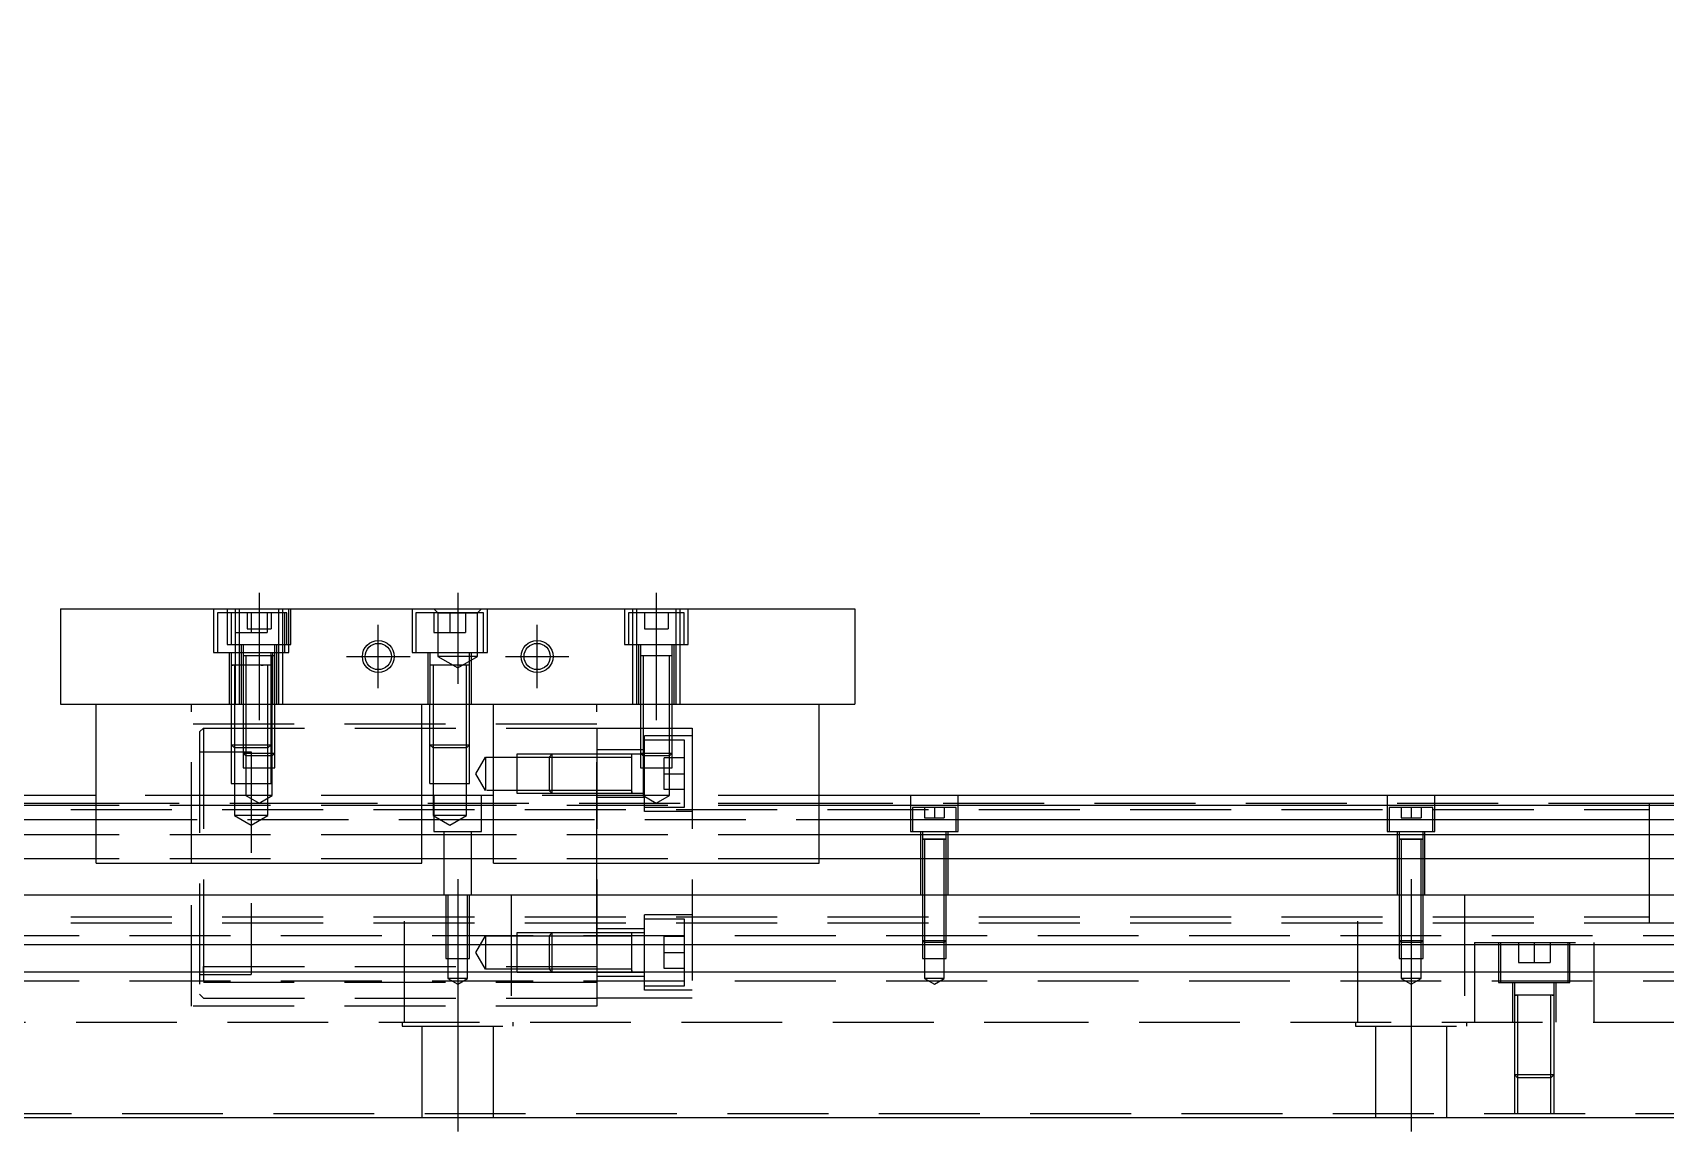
# Model space of a CAD drawing. Extents: x -10 to 605, y -262 to 77.
# Drawn here: x 146.5 to 352, y -218.4 to -80 of the extents above; entities that cross this region are included whole.
import ezdxf

# ---------------------------------------------------------------- set-up
doc = ezdxf.new("R2010")
doc.units = 0
doc.linetypes.add('CENTER', pattern=[50.8, 31.75, -6.35, 6.35, -6.35])
doc.linetypes.add('DASHED', pattern=[19.05, 12.7, -6.35])
doc.layers.get('0').update_dxf_attribs({"linetype": 'CONTINUOUS'})
doc.layers.add('CENTER', color=1, linetype='CENTER')

# ---------------------------------------------------------------- blocks, each defined once
blk = doc.blocks.new('A$C5D0E08E6')
at = {"layer": 'CENTER', "color": 1, "linetype": 'CENTER'}
for p, q in [((0, 84), (0, 66)), ((9, 75), (-9, 75)), ((0, 9), (0, -9)), ((9, 0), (-9, 0)), ((0, -148.95), (0, -180.95))]:
    blk.add_line(p, q, dxfattribs=at)

msp = doc.modelspace()

# ---------------------------------------------------------------- linework, layer by layer
at = {"color": 7, "linetype": 'CONTINUOUS'}
for p, q in [((150, -152.45), (250, -152.45)), ((150, -152.45), (150, -164.45)), ((250, -152.45), (250, -164.45)), ((150, -164.45), (250, -164.45)), ((154.5, -184.45), (154.5, -164.45)), ((195.5, -184.45), (195.5, -164.45)), ((204.5, -184.45), (204.5, -164.45)), ((245.5, -184.45), (245.5, -164.45)), ((154.5, -175.95), (0, -175.95)), ((204.5, -175.95), (195.5, -175.95)), ((400, -175.95), (245.5, -175.95)), ((154.5, -177.202272), (0, -177.202272)), ((204.5, -177.202272), (195.5, -177.202272)), ((400, -177.202272), (245.5, -177.202272)), ((350, -184.249932), (350, -176.949994)), ((0, -178.97668), (154.5, -178.97668)), ((195.5, -178.97668), (204.5, -178.97668)), ((245.5, -178.97668), (400, -178.97668)), ((154.5, -180.873076), (0, -180.873076)), ((204.5, -180.873076), (195.5, -180.873076)), ((400, -180.873076), (245.5, -180.873076)), ((154.5, -183.927372), (0, -183.927372)), ((154.5, -184.45), (195.5, -184.45)), ((204.5, -183.927372), (195.5, -183.927372)), ((204.5, -184.45), (245.5, -184.45)), ((400, -183.927372), (245.5, -183.927372)), ((350, -188.45), (350, -184.249932)), ((0, -188.45), (400, -188.45)), ((350, -191.950006), (350, -188.45)), ((400, -194.75), (0, -194.75)), ((400, -198.15), (0, -198.15)), ((0, -216.45), (400, -216.45))]:
    msp.add_line(p, q, dxfattribs=at)
at = {"color": 3, "linetype": 'DASHED'}
for p, q in [((169.25, -152.45), (169.25, -157.95)), ((172.5, -152.95), (169.75, -152.95)), ((169.75, -152.95), (169.75, -157.95)), ((171, -152.45), (171, -156.95)), ((178.5, -152.95), (171.5, -152.95)), ((171.5, -152.95), (171.5, -156.95)), ((172.000006, -152.45), (172.000006, -152.95)), ((172.000006, -152.95), (172.000006, -156.95)), ((172.5, -152.45), (172.5, -164.45)), ((173.5, -152.95), (173.5, -154.95)), ((174, -152.95), (174, -155.45)), ((176, -152.95), (176, -155.45)), ((176.5, -152.95), (176.5, -154.95)), ((177.5, -164.45), (177.5, -152.45)), ((177.999994, -152.95), (177.999994, -152.45)), ((177.999994, -156.95), (177.999994, -152.95)), ((178.25, -157.95), (178.25, -152.95)), ((178.5, -156.95), (178.5, -152.95)), ((178.75, -157.95), (178.75, -152.45)), ((179, -156.95), (179, -152.45)), ((194.25, -152.45), (194.25, -157.95)), ((203.25, -152.95), (194.75, -152.95)), ((194.75, -152.95), (194.75, -157.95)), ((197.5, -152.95), (197, -152.45)), ((197, -152.95), (197, -155.45)), ((197.5, -152.95), (197.5, -158.45)), ((197.5, -152.95), (202.5, -152.95)), ((199, -152.95), (199, -155.45)), ((200, -152.95), (200, -155.45)), ((201, -152.95), (201, -155.45)), ((202.5, -152.95), (203, -152.45)), ((202.5, -158.45), (202.5, -152.95)), ((203.25, -157.95), (203.25, -152.95)), ((203.75, -157.95), (203.75, -152.45)), ((221, -152.45), (221, -156.95)), ((228.5, -152.95), (221.5, -152.95)), ((221.5, -152.95), (221.5, -156.95)), ((222.000006, -152.45), (222.000006, -152.95)), ((222.000006, -152.95), (222.000006, -156.95)), ((222.5, -152.45), (222.5, -164.45)), ((223.5, -152.95), (223.5, -154.95)), ((225, -152.95), (225, -154.95)), ((226.5, -152.95), (226.5, -154.95)), ((227.5, -164.45), (227.5, -152.45)), ((227.999994, -152.95), (227.999994, -152.45)), ((227.999994, -156.95), (227.999994, -152.95)), ((228.5, -156.95), (228.5, -152.95)), ((229, -156.95), (229, -152.45)), ((172, -155.45), (174, -155.45)), ((173.5, -154.95), (175, -154.95)), ((174, -155.45), (176, -155.45)), ((175, -154.95), (176.5, -154.95)), ((197, -155.45), (199, -155.45)), ((199, -155.45), (201, -155.45)), ((223.5, -154.95), (225, -154.95)), ((225, -154.95), (226.5, -154.95)), ((169.25, -157.95), (178.75, -157.95)), ((171, -156.95), (179, -156.95)), ((171.25, -157.95), (171.25, -164.45)), ((171.5, -157.95), (171.5, -159.55)), ((172.000006, -156.95), (172.000006, -164.45)), ((172.75, -156.95), (172.75, -164.45)), ((173, -156.95), (173, -158.35)), ((176.5, -158.35), (176.5, -157.95)), ((176.75, -164.45), (176.75, -157.95)), ((177, -158.35), (177, -156.95)), ((177.25, -164.45), (177.25, -156.95)), ((177.999994, -164.45), (177.999994, -156.95)), ((194.25, -157.95), (203.75, -157.95)), ((196.25, -157.95), (196.25, -164.45)), ((196.5, -157.95), (196.5, -159.55)), ((201.5, -159.55), (201.5, -157.95)), ((201.75, -164.45), (201.75, -157.95)), ((221, -156.95), (229, -156.95)), ((222.000006, -156.95), (222.000006, -164.45)), ((222.75, -156.95), (222.75, -164.45)), ((223, -156.95), (223, -158.35)), ((227, -158.35), (227, -156.95)), ((227.25, -164.45), (227.25, -156.95)), ((227.999994, -164.45), (227.999994, -156.95)), ((176.500006, -159.55), (171.499994, -159.55)), ((176.500006, -159.55), (171.499994, -159.55)), ((173.000006, -159.55), (171.499994, -159.55)), ((171.5, -159.545), (171.5, -159.55)), ((171.5, -159.55), (171.757448, -159.55)), ((171.757468, -159.55), (171.5, -159.55)), ((171.5, -159.55), (171.5, -159.555)), ((171.5, -159.55), (171.5, -164.45)), ((172.999766, -159.55), (171.757468, -159.55)), ((171.9, -159.55), (171.9, -164.45)), ((173, -159.55), (171.999766, -159.55)), ((173, -159.55), (172.000006, -159.55)), ((177.000006, -158.35), (172.999994, -158.35)), ((173, -158.345), (173, -158.35)), ((173.216708, -158.35), (173, -158.35)), ((173, -158.35), (173, -158.355)), ((173, -158.35), (173, -164.45)), ((173.35, -159.55), (173, -159.55)), ((173.350064, -159.55), (173, -159.55)), ((176.783332, -158.35), (173.216708, -158.35)), ((173.35, -158.35), (173.35, -164.45)), ((175.500006, -159.55), (173.35, -159.55)), ((175.242552, -159.55), (173.350064, -159.55)), ((175.5, -159.55), (175.242552, -159.55)), ((175.242602, -159.55), (175.5, -159.55)), ((175.5, -159.55), (175.5, -159.545)), ((175.5, -159.555), (175.5, -159.55)), ((176.1, -164.45), (176.1, -159.55)), ((176.5, -159.55), (176.5, -158.35)), ((176.5, -164.45), (176.5, -159.55)), ((176.65, -164.45), (176.65, -158.35)), ((177, -158.35), (176.783332, -158.35)), ((177, -158.35), (177, -158.345)), ((177, -158.355), (177, -158.35)), ((177, -164.45), (177, -158.35)), ((201.500006, -159.55), (196.499994, -159.55)), ((201.500006, -159.55), (196.499994, -159.55)), ((196.5, -159.55), (196.5, -164.45)), ((201.242552, -159.55), (196.757468, -159.55)), ((196.9, -159.55), (196.9, -164.45)), ((202.5, -158.45), (197.5, -158.45)), ((197.5, -158.45), (200, -159.893376)), ((200, -159.893376), (202.5, -158.45)), ((200.5, -159.55), (200.242552, -159.55)), ((200.242602, -159.55), (200.5, -159.55)), ((201.1, -164.45), (201.1, -159.55)), ((201.5, -164.45), (201.5, -159.55)), ((227.000006, -158.35), (222.999994, -158.35)), ((227.000006, -158.35), (222.999994, -158.35)), ((227.000006, -158.35), (222.999994, -158.35)), ((223, -158.345), (223, -158.35)), ((223.216708, -158.35), (223, -158.35)), ((223, -158.35), (223, -158.355)), ((223, -158.35), (223, -164.45)), ((226.783332, -158.35), (223.216708, -158.35)), ((223.35, -158.35), (223.35, -164.45)), ((226.65, -164.45), (226.65, -158.35)), ((227, -158.35), (226.783332, -158.35)), ((227, -158.35), (227, -158.345)), ((227, -158.355), (227, -158.35)), ((227, -164.45), (227, -158.35)), ((166.5, -184.45), (166.5, -164.45)), ((171.5, -164.45), (171.5, -169.55)), ((171.500006, -164.45), (171.500006, -169.550006)), ((171.9, -164.45), (171.9, -169.95)), ((173, -164.45), (173, -170.6)), ((173.000006, -164.45), (173.000002, -170.6)), ((173.35, -164.45), (173.35, -170.95)), ((176.1, -169.95), (176.1, -164.45)), ((176.499994, -169.550006), (176.499994, -164.45)), ((176.5, -169.55), (176.5, -164.45)), ((176.65, -170.95), (176.65, -164.45)), ((176.999998, -170.6), (176.999994, -164.45)), ((177, -170.6), (177, -164.45)), ((196.500012, -169.55), (196.500012, -164.45)), ((196.9, -164.45), (196.9, -169.95)), ((201.1, -169.95), (201.1, -164.45)), ((201.499994, -169.550006), (201.499994, -164.45)), ((201.5, -169.55), (201.5, -164.45)), ((217.5, -184.45), (217.5, -164.45)), ((223, -164.45), (223, -170.6)), ((223.000006, -164.45), (223.000006, -170.600006)), ((223.35, -164.45), (223.35, -170.95)), ((226.65, -170.95), (226.65, -164.45)), ((226.999994, -170.600006), (226.999994, -164.45)), ((227, -170.6), (227, -164.45)), ((217.5, -166.95), (166.5, -166.95)), ((167.5, -167.95), (168, -167.45)), ((167.5, -167.95), (167.5, -200.95)), ((168, -167.45), (217.5, -167.45)), ((168, -167.45), (168, -201.45)), ((217.5, -167.45), (217.5, -201.45)), ((217.5, -167.45), (229.5, -167.45)), ((223.5, -177.950001), (223.5, -168.450001)), ((229.5, -168.450001), (223.5, -168.450001)), ((229.5, -167.45), (229.5, -201.45)), ((167.5, -170.45), (174, -170.45)), ((171.5, -169.55), (176.499994, -169.55)), ((171.5, -169.55), (171.9, -169.95)), ((171.500006, -169.550006), (171.500006, -174.45)), ((176.1, -169.95), (171.9, -169.95)), ((171.9, -169.95), (171.9, -174.45)), ((173, -169.55), (173.35, -169.55)), ((173.35, -169.95), (173, -169.95)), ((174, -170.45), (174, -198.45)), ((176.1, -169.95), (176.5, -169.55)), ((176.1, -174.45), (176.1, -169.95)), ((176.499994, -170.95), (176.499994, -169.550006)), ((196.5, -169.55), (201.5, -169.55)), ((196.5, -169.55), (196.9, -169.95)), ((196.500006, -174.45), (196.500006, -169.550006)), ((201.1, -169.95), (196.9, -169.95)), ((196.9, -169.95), (196.9, -174.45)), ((201.1, -169.95), (201.5, -169.55)), ((201.1, -174.45), (201.1, -169.95)), ((201.499994, -174.45), (201.499994, -169.550006)), ((223.5, -170.200001), (217.5, -170.200001)), ((223.5, -168.95), (228.5, -168.95)), ((228.5, -168.95), (228.5, -177.45)), ((173, -170.6), (177, -170.6)), ((173, -170.6), (173.35, -170.95)), ((173.000002, -170.6), (173.000006, -172.45)), ((173.000006, -172.45), (176.999994, -172.45)), ((176.65, -170.95), (173.35, -170.95)), ((173.35, -170.95), (173.35, -172.45)), ((173.35, -172.45), (173.35, -175.95)), ((176.499994, -172.45), (176.499994, -170.95)), ((176.499994, -174.45), (176.499994, -172.45)), ((176.65, -170.95), (177, -170.6)), ((176.65, -172.45), (176.65, -170.95)), ((176.65, -175.95), (176.65, -172.45)), ((176.999994, -172.45), (176.999998, -170.6)), ((202.287565, -173.2), (203.500001, -171.1)), ((203.500001, -171.1), (203.500001, -175.3)), ((203.500001, -171.1), (209.4, -171.1)), ((207.5, -175.699995), (207.5, -170.700004)), ((207.5, -170.700004), (212.4, -170.700004)), ((209.4, -171.1), (212, -171.1)), ((211.499979, -171.1), (211.899979, -170.7)), ((211.499979, -171.1), (211.499979, -175.3)), ((211.899979, -175.7), (211.899979, -170.7)), ((212, -171.1), (221.9, -171.100001)), ((212.4, -170.700004), (223.5, -170.700004)), ((221.9, -175.7), (221.9, -170.7)), ((223, -170.6), (227, -170.6)), ((223, -170.6), (223.35, -170.95)), ((223.000006, -170.600006), (223.000006, -172.45)), ((223.000006, -172.45), (226.999994, -172.45)), ((226.65, -170.95), (223.35, -170.95)), ((223.35, -170.95), (223.35, -172.45)), ((223.35, -172.45), (223.35, -175.95)), ((226, -175.2), (226, -171.2)), ((228.5, -171.2), (226, -171.2)), ((226.65, -170.95), (227, -170.6)), ((226.65, -172.45), (226.65, -170.95)), ((226.65, -175.95), (226.65, -172.45)), ((226.999994, -172.45), (226.999994, -170.600006)), ((171.500006, -174.45), (176.499994, -174.45)), ((171.9, -174.45), (171.9, -178.45)), ((176.1, -178.45), (176.1, -174.45)), ((196.500006, -174.45), (201.499994, -174.45)), ((196.9, -174.45), (196.9, -178.45)), ((201.1, -178.45), (201.1, -174.45)), ((203.500001, -175.3), (202.287565, -173.2)), ((226, -173.2), (228.5, -173.2)), ((173.35, -175.95), (154.5, -175.95)), ((176.65, -175.95), (173.35, -175.95)), ((173.35, -175.95), (175, -176.902628)), ((175, -176.902628), (176.65, -175.95)), ((195.5, -175.95), (176.65, -175.95)), ((197, -175.95), (197, -180.45)), ((203, -180.45), (203, -175.95)), ((209.4, -175.3), (203.66115, -175.3)), ((223.35, -175.95), (204.5, -175.95)), ((212.4, -175.699994), (207.5, -175.699994)), ((212, -175.3), (209.4, -175.3)), ((211.899979, -175.7), (211.499979, -175.3)), ((221.9, -175.3), (212, -175.3)), ((223.5, -175.699994), (212.4, -175.699994)), ((223.5, -176.200001), (217.5, -176.200001)), ((221.9, -175.442602), (221.9, -175.7)), ((226.65, -175.95), (223.35, -175.95)), ((223.35, -175.95), (225, -176.902628)), ((225, -176.902628), (226.65, -175.95)), ((228.5, -175.2), (226, -175.2)), ((245.5, -175.95), (226.65, -175.95)), ((257, -175.95), (257, -180.45)), ((263, -180.45), (263, -175.95)), ((317, -175.95), (317, -180.45)), ((323, -180.45), (323, -175.95)), ((37, -177.7), (350, -177.7)), ((154.5, -176.95), (40.5, -176.95)), ((184, -176.95), (154.5, -176.95)), ((195.5, -177.202272), (154.5, -177.202272)), ((176.1, -178.45), (171.9, -178.45)), ((171.9, -178.45), (174, -179.662436)), ((174, -179.662436), (176.1, -178.45)), ((228, -176.95), (184, -176.95)), ((201.1, -178.45), (196.9, -178.45)), ((196.9, -178.45), (199, -179.662436)), ((199, -179.662436), (201.1, -178.45)), ((245.5, -177.202272), (204.5, -177.202272)), ((228.5, -177.45), (223.5, -177.45)), ((229.5, -177.950001), (223.5, -177.950001)), ((245.5, -176.95), (228, -176.95)), ((350, -176.95), (245.5, -176.95)), ((262.75, -177.45), (257.25, -177.45)), ((257.25, -177.45), (257.25, -180.45)), ((258.75, -177.45), (258.75, -178.75)), ((258.75, -178.75), (260, -178.75)), ((260, -177.45), (260, -178.75)), ((260, -178.75), (261.25, -178.75)), ((261.25, -177.45), (261.25, -178.75)), ((262.75, -180.45), (262.75, -177.45)), ((322.75, -177.45), (317.25, -177.45)), ((317.25, -177.45), (317.25, -180.45)), ((318.75, -177.45), (318.75, -178.75)), ((318.75, -178.75), (320, -178.75)), ((320, -177.45), (320, -178.75)), ((320, -178.75), (321.25, -178.75)), ((321.25, -177.45), (321.25, -178.75)), ((322.75, -180.45), (322.75, -177.45)), ((350, -176.95), (349.995, -176.95)), ((350, -177.498872), (350, -176.95)), ((350.005, -176.95), (350, -176.95)), ((355, -176.95), (350, -176.95)), ((350, -184.249934), (350, -177.498872)), ((154.5, -178.97668), (195.5, -178.97668)), ((197, -180.45), (203, -180.45)), ((198.25, -180.45), (198.25, -188.45)), ((201.75, -188.45), (201.75, -180.45)), ((204.5, -178.97668), (245.5, -178.97668)), ((257, -180.45), (263, -180.45)), ((258.25, -180.45), (258.25, -188.45)), ((258.5, -180.45), (258.5, -181.45)), ((261.5, -181.45), (261.5, -180.45)), ((261.75, -188.45), (261.75, -180.45)), ((317, -180.45), (323, -180.45)), ((318.25, -180.45), (318.25, -188.45)), ((318.5, -180.45), (318.5, -181.45)), ((321.5, -181.45), (321.5, -180.45)), ((321.75, -188.45), (321.75, -180.45)), ((195.5, -180.873076), (154.5, -180.873076)), ((245.5, -180.873076), (204.5, -180.873076)), ((261.500006, -181.45), (258.499994, -181.45)), ((259.998804, -181.45), (258.499994, -181.45)), ((261.500006, -181.45), (258.499994, -181.45)), ((258.5, -181.445), (258.5, -181.45)), ((258.5, -181.45), (258.62467, -181.45)), ((258.624678, -181.45), (258.5, -181.45)), ((258.5, -181.45), (258.5, -188.45)), ((258.5, -181.45), (258.5, -181.455)), ((258.62467, -181.45), (261.375392, -181.45)), ((259.998804, -181.45), (258.624678, -181.45)), ((258.75, -181.45), (258.75, -188.45)), ((261.500006, -181.45), (259.998804, -181.45)), ((261.37533, -181.45), (259.998804, -181.45)), ((261.25, -188.45), (261.25, -181.45)), ((261.5, -181.45), (261.37533, -181.45)), ((261.375392, -181.45), (261.5, -181.45)), ((261.5, -181.45), (261.5, -181.445)), ((261.5, -188.45), (261.5, -181.45)), ((261.5, -181.455), (261.5, -181.45)), ((321.500006, -181.45), (318.499994, -181.45)), ((319.998804, -181.45), (318.499994, -181.45)), ((318.5, -181.445), (318.5, -181.45)), ((318.5, -181.45), (318.62467, -181.45)), ((318.624678, -181.45), (318.5, -181.45)), ((318.5, -181.45), (318.5, -181.455)), ((318.5, -181.45), (318.5, -188.45)), ((318.62467, -181.45), (321.375392, -181.45)), ((319.998804, -181.45), (318.624678, -181.45)), ((318.75, -181.45), (318.75, -188.45)), ((321.500006, -181.45), (319.998804, -181.45)), ((321.37533, -181.45), (319.998804, -181.45)), ((321.25, -188.45), (321.25, -181.45)), ((321.5, -181.45), (321.37533, -181.45)), ((321.375392, -181.45), (321.5, -181.45)), ((321.5, -181.45), (321.5, -181.445)), ((321.5, -181.455), (321.5, -181.45)), ((321.5, -188.45), (321.5, -181.45)), ((195.5, -183.927372), (154.5, -183.927372)), ((166.5, -202.45), (166.5, -184.45)), ((245.5, -183.927372), (204.5, -183.927372)), ((217.5, -188.45), (217.5, -184.45)), ((350, -184.650056), (350, -184.249934)), ((350, -188.45023), (350, -184.650056)), ((193.291796, -204.45), (193.291796, -188.45)), ((198.500006, -188.45), (198.500006, -194.75)), ((198.75, -188.45), (198.75, -196.45)), ((201.25, -196.45), (201.25, -188.45)), ((201.499994, -194.75), (201.499994, -188.45)), ((206.708204, -188.45), (206.708204, -204.45)), ((217.5, -194.75), (217.5, -188.45)), ((258.5, -188.45), (258.5, -194.2)), ((258.500006, -188.45), (258.500002, -194.2)), ((258.75, -188.45), (258.75, -194.45)), ((261.25, -194.45), (261.25, -188.45)), ((261.499998, -194.2), (261.499994, -188.45)), ((261.5, -194.2), (261.5, -188.45)), ((313.291796, -204.45), (313.291796, -188.45)), ((318.5, -188.45), (318.5, -194.2)), ((318.500006, -188.45), (318.500002, -194.2)), ((318.75, -188.45), (318.75, -194.45)), ((321.25, -194.45), (321.25, -188.45)), ((321.499998, -194.2), (321.499994, -188.45)), ((321.5, -194.2), (321.5, -188.45)), ((326.708204, -188.45), (326.708204, -204.45)), ((350, -191.400962), (350, -188.45023)), ((223.5, -200.450001), (223.5, -190.950001)), ((229.5, -190.950001), (223.5, -190.950001)), ((37, -191.2), (350, -191.2)), ((37, -191.95), (350, -191.95)), ((223.5, -192.700001), (217.5, -192.700001)), ((223.5, -191.45), (228.5, -191.45)), ((228.5, -191.45), (228.5, -199.95)), ((349.995, -191.95), (350, -191.95)), ((350, -191.949332), (350, -191.400962)), ((350, -191.95), (350, -191.949332)), ((350, -191.95), (350.005, -191.95)), ((350, -191.95), (355, -191.95)), ((400, -193.6), (0, -193.6)), ((198.500006, -194.75), (198.500006, -196.45)), ((201.499994, -196.45), (201.499994, -194.75)), ((202.287565, -195.7), (203.500001, -193.6)), ((203.500001, -193.6), (203.500001, -197.8)), ((203.500001, -193.6), (209.4, -193.6)), ((207.5, -198.199995), (207.5, -193.200004)), ((207.5, -193.200004), (212.4, -193.200004)), ((209.4, -193.6), (212, -193.6)), ((211.499979, -193.6), (211.899979, -193.2)), ((211.499979, -193.6), (211.499979, -197.8)), ((211.899979, -198.2), (211.899979, -193.2)), ((212, -193.6), (221.9, -193.600001)), ((212.4, -193.200004), (223.5, -193.200004)), ((221.9, -198.2), (221.9, -193.2)), ((226, -197.7), (226, -193.7)), ((228.5, -193.7), (226, -193.7)), ((228.500006, -194.75), (228.500006, -196.45)), ((258.5, -194.2), (261.5, -194.2)), ((258.5, -194.2), (258.75, -194.45)), ((258.500002, -194.2), (258.500006, -194.75)), ((258.500006, -194.75), (258.500006, -196.45)), ((261.25, -194.45), (258.75, -194.45)), ((258.75, -194.45), (258.75, -196.45)), ((261.25, -194.45), (261.5, -194.2)), ((261.25, -196.45), (261.25, -194.45)), ((261.499994, -194.75), (261.499998, -194.2)), ((261.499994, -196.45), (261.499994, -194.75)), ((318.5, -194.2), (321.5, -194.2)), ((318.5, -194.2), (318.75, -194.45)), ((318.500002, -194.2), (318.500006, -194.75)), ((318.500006, -194.75), (318.500006, -196.45)), ((321.25, -194.45), (318.75, -194.45)), ((318.75, -194.45), (318.75, -196.45)), ((321.25, -194.45), (321.5, -194.2)), ((321.25, -196.45), (321.25, -194.45)), ((321.499994, -194.75), (321.499998, -194.2)), ((321.499994, -196.45), (321.499994, -194.75)), ((328, -194.45), (343, -194.45)), ((328, -194.45), (328, -194.75)), ((328, -194.75), (328, -198.15)), ((331, -194.45), (331, -199.45)), ((331.25, -194.45), (331.25, -194.75)), ((331.25, -194.75), (331.25, -198.15)), ((333.5, -194.45), (333.5, -196.95)), ((335.5, -194.45), (335.5, -196.95)), ((337.5, -194.45), (337.5, -196.95)), ((339.75, -194.75), (339.75, -194.45)), ((339.75, -198.15), (339.75, -194.75)), ((340, -199.45), (340, -194.45)), ((343, -194.45), (343, -194.75)), ((343, -194.75), (343, -198.15)), ((198.500006, -196.45), (201.499994, -196.45)), ((198.75, -196.45), (198.75, -198.95)), ((201.25, -198.95), (201.25, -196.45)), ((203.500001, -197.8), (202.287565, -195.7)), ((226, -195.7), (228.5, -195.7)), ((258.500006, -196.45), (261.499994, -196.45)), ((258.75, -196.45), (258.75, -198.95)), ((261.25, -198.95), (261.25, -196.45)), ((318.500006, -196.45), (321.499994, -196.45)), ((318.75, -196.45), (318.75, -198.95)), ((321.25, -198.95), (321.25, -196.45)), ((333.5, -196.95), (335.5, -196.95)), ((335.5, -196.95), (337.5, -196.95)), ((400, -199.3), (0, -199.3)), ((167.5, -198.45), (174, -198.45)), ((168, -197.45), (217.5, -197.45)), ((168, -198.15), (168, -197.45)), ((201.25, -198.95), (198.75, -198.95)), ((198.75, -198.95), (200, -199.671688)), ((200, -199.671688), (201.25, -198.95)), ((209.4, -197.8), (203.500001, -197.8)), ((212.4, -198.199994), (207.5, -198.199994)), ((212, -197.8), (209.4, -197.8)), ((211.899979, -198.2), (211.499979, -197.8)), ((221.9, -197.8), (212, -197.8)), ((223.5, -198.199994), (212.4, -198.199994)), ((217.5, -198.15), (217.5, -202.45)), ((223.5, -198.700001), (217.5, -198.700001)), ((221.9, -197.942602), (221.9, -198.2)), ((228.5, -197.7), (226, -197.7)), ((261.25, -198.95), (258.75, -198.95)), ((258.75, -198.95), (260, -199.671688)), ((260, -199.671688), (261.25, -198.95)), ((321.25, -198.95), (318.75, -198.95)), ((318.75, -198.95), (320, -199.671688)), ((320, -199.671688), (321.25, -198.95)), ((328, -198.15), (328, -204.45)), ((331.25, -198.15), (331.25, -199.45)), ((339.75, -199.45), (339.75, -198.15)), ((343, -198.15), (343, -204.45)), ((168, -201.45), (167.5, -200.95)), ((217.5, -199.458332), (168, -199.458332)), ((228.5, -199.95), (223.5, -199.95)), ((229.5, -200.450001), (223.5, -200.450001)), ((331, -199.45), (340, -199.45)), ((332.75, -199.45), (332.75, -204.45)), ((338.000006, -201.05), (332.999994, -201.05)), ((338.000006, -201.05), (332.999994, -201.05)), ((338.000006, -201.05), (332.999994, -201.05)), ((333, -199.45), (333, -201.05)), ((333, -201.045), (333, -201.05)), ((333, -201.05), (333.257448, -201.05)), ((333.257468, -201.05), (333, -201.05)), ((333, -201.05), (333, -201.055)), ((333, -201.05), (333, -204.45)), ((337.742552, -201.05), (333.257468, -201.05)), ((333.4, -201.05), (333.4, -204.45)), ((337.6, -204.45), (337.6, -201.05)), ((338, -201.05), (337.742552, -201.05)), ((337.742602, -201.05), (338, -201.05)), ((338, -201.05), (338, -199.45)), ((338, -201.05), (338, -201.045)), ((338, -201.055), (338, -201.05)), ((338, -204.45), (338, -201.05)), ((338.25, -204.45), (338.25, -199.45)), ((217.5, -202.45), (166.5, -202.45)), ((168, -201.45), (217.5, -201.45)), ((229.5, -201.45), (217.5, -201.45)), ((56.708204, -204.45), (266.708204, -204.45)), ((193, -204.45), (193, -204.95)), ((193, -204.95), (207, -204.95)), ((195.5, -204.95), (195.5, -216.45)), ((204.5, -216.45), (204.5, -204.95)), ((207, -204.95), (207, -204.45)), ((266.708204, -204.45), (343.291796, -204.45)), ((313, -204.45), (313, -204.95)), ((313, -204.95), (327, -204.95)), ((315.5, -204.95), (315.5, -216.45)), ((324.5, -216.45), (324.5, -204.95)), ((327, -204.95), (327, -204.45)), ((333, -204.45), (333, -211.05)), ((333.000006, -204.45), (333.000006, -211.050006)), ((333.4, -204.45), (333.4, -211.45)), ((337.6, -211.45), (337.6, -204.45)), ((337.999994, -211.050006), (337.999994, -204.45)), ((338, -211.05), (338, -204.45)), ((343.291796, -204.45), (356.708204, -204.45)), ((333, -211.05), (338, -211.05)), ((333, -211.05), (333.4, -211.45)), ((333.000006, -211.050006), (333.000006, -215.95)), ((337.6, -211.45), (333.4, -211.45)), ((333.4, -211.45), (333.4, -215.95)), ((337.6, -211.45), (338, -211.05)), ((337.6, -215.95), (337.6, -211.45)), ((337.999994, -215.95), (337.999994, -211.050006)), ((62.499994, -215.95), (400, -215.95))]:
    msp.add_line(p, q, dxfattribs=at)
at = {"color": 3, "linetype": 'CONTINUOUS'}
for centre in [(190, -158.45), (210, -158.45)]:
    msp.add_circle(centre, 2, dxfattribs=at)
at = {"color": 7, "linetype": 'CONTINUOUS'}
for centre in [(190, -158.45), (210, -158.45)]:
    msp.add_circle(centre, 1.65, dxfattribs=at)
at = {"layer": 'CENTER', "color": 1, "linetype": 'CENTER'}
for p, q in [((175, -150.45), (175, -166.45)), ((200, -150.45), (200, -161.893376)), ((225, -150.45), (225, -166.45)), ((190, -162.45), (190, -154.45)), ((210, -162.45), (210, -154.45)), ((186, -158.45), (194, -158.45)), ((206, -158.45), (214, -158.45)), ((200, -186.45), (200, -218.45))]:
    msp.add_line(p, q, dxfattribs=at)

# ---------------------------------------------------------------- block references
at = {"color": 7, "linetype": 'CONTINUOUS'}
msp.add_blockref('A$C5D0E08E6', (320, -37.5), dxfattribs=at)

doc.saveas('drawing.dxf')
